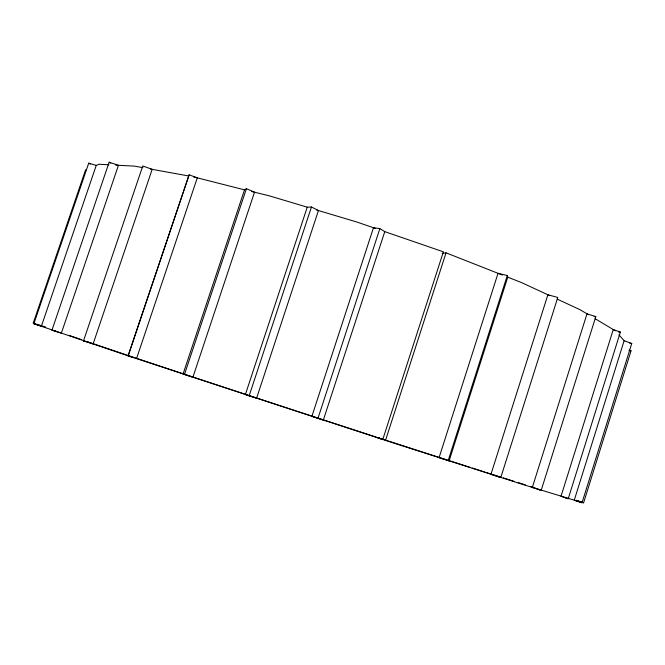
<?xml version="1.0" encoding="UTF-8"?>
<svg xmlns="http://www.w3.org/2000/svg" width="665" height="665" viewBox="0 0 665 665"><rect width="100%" height="100%" fill="white"/><g stroke="black" fill="none" stroke-linecap="round" stroke-linejoin="round"><path stroke-width="1" d="M624.127 340.713L574.252 500.23L582.025 502.748L631.75 343.506L624.127 340.713L618.891 334.778M578.733 501.219L583.604 502.79L631.035 350.837L629.148 350.081M541.185 490.363L595.815 316.59L586.987 313.847L532.324 487.453L541.185 490.363L537.395 489.033M568.226 498.725L620.379 332.076L613.255 329.557L560.986 496.373L568.226 498.725L564.41 497.412M500.778 477.578L557.794 297.454L547.877 294.778L490.953 474.328L500.778 477.578L498.758 476.813M448.144 460.72L507.287 275.51L498.027 273.323L439.058 457.695L449.083 460.928L507.761 277.155L507.287 275.51M108.894 164.804L98.885 164.263L96.25 165.402L88.703 163.191L33.865 323.722L128.187 355.883L382.774 439.515L443.372 251.819L384.769 231.644L379.865 228.619L373.481 227.754L311.868 416.39L323.315 420.122L384.769 231.644M577.519 500.92L578.974 501.576L524.785 485.109L385.509 440.413L446.04 252.833L502.449 275.061M317.928 418.451L379.865 228.619M307.247 207.189L245.36 394.586L256.565 398.269L318.444 210.539L311.453 206.99L307.247 207.189L269.275 195.818L251.528 191.47M249.117 395.916L311.453 206.99M244.512 189.841L183.058 374.046L192.875 377.304L254.529 192.16L246.424 188.677L244.512 189.841L193.465 176.882M184.421 374.594L246.424 188.677M136.549 358.593L197.289 177.863L189.126 174.804L128.071 355.758L131.82 357.063M128.187 355.883L189.126 174.804M118.445 165.302L61.355 333.182L51.97 330.114L109.16 162.21L118.445 165.302L134.488 166.117L143.025 167.688M83.499 340.879L142.775 165.959L152.177 169.351L93.083 343.988L83.499 340.879L86.109 341.644M39.202 325.351L33.25 323.057L85.552 169.974L86.375 169.608M96.25 165.402L41.388 326.199L33.865 323.722M442.242 253.407L446.04 252.833M594.144 316.607L595.815 316.59M115.727 165.161L117.539 165.261M618.325 331.943L620.379 332.076M629.722 343.157L631.75 343.506M150.365 169.026L188.594 175.959M629.132 350.405L631.035 350.837M316.582 209.982L356.947 222.06L375.368 228.403M51.97 330.114L57.182 331.735M447.545 460.122L377.346 437.462L385.509 440.413M33.25 323.057L35.162 323.68M37.082 324.304L45.702 327.105M297.28 411.369L373.705 436.265M583.604 502.79L576.164 500.304L576.788 500.587M576.189 500.787L582.025 502.748M374.669 436.581L382.774 439.515M507.761 277.155L521.875 282.716L549.739 295.642M557.145 299.075L580.08 309.715L588.542 314.769M88.703 163.191L90.357 164.039M595.092 318.693L615.424 330.846M109.16 162.21L110.739 163.166M534.884 487.769A262.251 1.995 18.1 0 1 530.778 486.506M525.325 484.81A262.251 1.995 18.1 0 1 518.268 482.607M513.912 481.244A262.251 1.995 18.1 0 1 503.305 477.902M500.038 476.871A262.251 1.995 18.1 0 1 486.838 472.682M484.968 472.084A262.251 1.995 18.1 0 1 472.217 468.019M470.172 467.37A262.251 1.995 18.1 0 1 448.667 460.479M296.299 411.053A262.251 1.995 18.1 0 1 86.708 341.453M81.512 339.665A262.251 1.995 18.1 0 1 69.052 335.326"/></g></svg>
